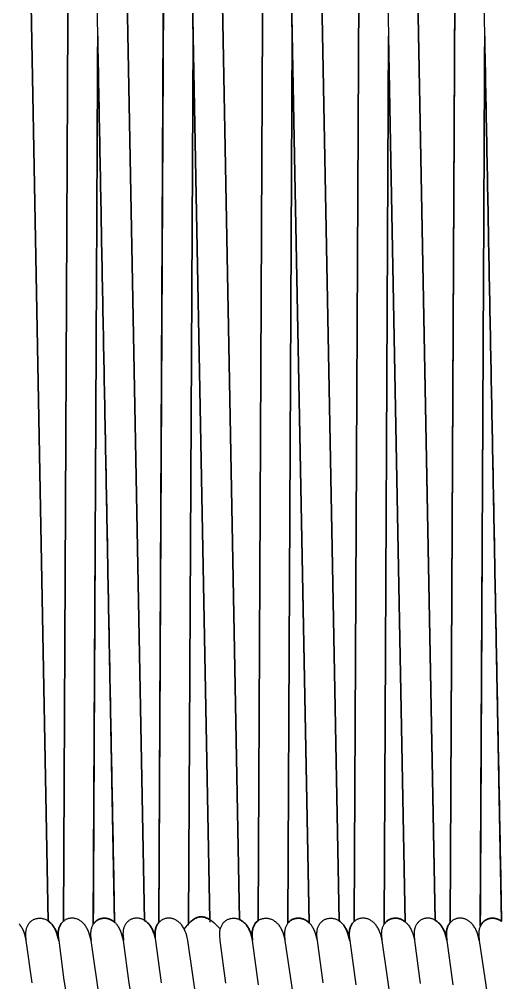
# Model space of a CAD drawing. Header units: millimetres. Extents: x 0 to 1881, y -1115 to 723.
# Drawn here: x 414 to 506.8, y 366 to 551.5 of the extents above; entities that cross this region are included whole.
import ezdxf

# ---------------------------------------------------------------- set-up
doc = ezdxf.new("R2010")
doc.units = ezdxf.units.MM
doc.layers.add('Blocks', color=7, linetype='Continuous')
doc.layers.add('Blocks$Inner', color=7, linetype='Continuous', lineweight=25, true_color=0x007f00)
doc.layers.add('Blocks$Outline', color=7, linetype='Continuous', lineweight=35, true_color=0xff3f3f)

# ---------------------------------------------------------------- blocks, each defined once
blk = doc.blocks.new('PK4 Lounge Chair Front')
at = {"layer": 'Blocks$Inner'}
for p, q in [((442.27, 670.47), (440.83, 377.55)), ((498.41, 670.77), (496.94, 377.57)), ((432.32, 377.62), (429.07, 548.19)), ((484.22, 377.2), (485.03, 548.19)), ((502.71, 376.85), (503.56, 548.19))]:
    blk.add_line(p, q, dxfattribs=at)
for points in [[(419.55, 377.8), (414.13, 668.28)], [(438.05, 377.96), (432.63, 668.29)], [(446.57, 377.06), (447.42, 547.8), (445.24, 668.29), (445.71, 677.18), (446.38, 685.25), (446.85, 689.29), (447.42, 693.01)], [(456.39, 378.13), (450.98, 668.34)], [(469.77, 377.43), (466.53, 548.67), (464.35, 668.27), (464.51, 681.72), (464.75, 684.84), (465.1, 687.82), (465.34, 689.23), (465.62, 690.6), (465.94, 691.91), (466.3, 693.16)], [(475.52, 377.89), (470.09, 668.27)], [(484.21, 692.56), (483.03, 675.65), (482.85, 668.27), (485.03, 548.19), (488.28, 377.67)], [(494.02, 377.95), (488.59, 668.3)], [(423.92, 671.45), (423.92, 671.45), (422.49, 377.8)], [(461.43, 670.51), (461.37, 670.72), (459.94, 377.92)], [(479.99, 671.06), (479.96, 671.25), (479.94, 671.46), (479.93, 671.4), (479.92, 671.36), (479.91, 671.31), (479.89, 671.17), (479.88, 670.95), (478.44, 377.77)], [(428.22, 377.26), (429.07, 548.19), (426.9, 668.28), (426.71, 668.28), (426.52, 668.29), (426.42, 668.29), (426.33, 668.31), (426.24, 668.32), (426.15, 668.34), (426.05, 668.36), (425.96, 668.39), (425.87, 668.42), (425.79, 668.45), (425.7, 668.49), (425.61, 668.53), (425.53, 668.57)], [(445.24, 668.29), (445.1, 668.3), (444.96, 668.33), (445.1, 668.3), (445.24, 668.29), (447.42, 548.19), (450.66, 377.62)], [(463.27, 668.38), (463.12, 668.43), (463.04, 668.46), (462.97, 668.5), (463.04, 668.46), (463.12, 668.43), (463.19, 668.4), (463.27, 668.38), (463.42, 668.33), (463.57, 668.3), (463.72, 668.28), (463.88, 668.26), (464.04, 668.26), (464.19, 668.26), (464.35, 668.27), (466.53, 548.19), (465.68, 377.45)], [(506.81, 377.8), (503.56, 548.19), (501.39, 668.29)], [(415.33, 374.14), (415.12, 374.99), (414.99, 375.43), (414.84, 375.84), (414.76, 376.04), (414.67, 376.22), (414.58, 376.4), (414.48, 376.57), (414.38, 376.73), (414.28, 376.88), (414.17, 377.03), (414.06, 377.17), (413.95, 377.3)], [(416.43, 365.94), (415.33, 374.14), (415.25, 375.12), (415.24, 375.3), (415.24, 375.48), (415.24, 375.66), (415.26, 375.83), (415.28, 376), (415.31, 376.16), (415.34, 376.31), (415.38, 376.46), (415.43, 376.61), (415.48, 376.75), (415.54, 376.89), (415.61, 377.02), (415.68, 377.14), (415.75, 377.26), (415.83, 377.37), (415.91, 377.48), (416, 377.58), (416.1, 377.68), (416.19, 377.77), (416.29, 377.85), (416.4, 377.93), (416.51, 378.01), (416.62, 378.07), (416.73, 378.13), (416.85, 378.19), (416.97, 378.24), (417.09, 378.28), (417.21, 378.32), (417.34, 378.35), (417.47, 378.37), (417.6, 378.39), (417.73, 378.4), (417.86, 378.4), (417.99, 378.4), (418.12, 378.39), (418.26, 378.38), (418.39, 378.35), (418.53, 378.33), (418.66, 378.29), (418.79, 378.25), (418.93, 378.2), (419.06, 378.14), (419.19, 378.07), (419.32, 378), (419.45, 377.92), (419.58, 377.84), (419.7, 377.75), (419.82, 377.65), (419.95, 377.54), (420.06, 377.42), (420.18, 377.3), (420.29, 377.17), (420.4, 377.03), (420.51, 376.88), (420.61, 376.73), (420.71, 376.57), (420.81, 376.4), (420.9, 376.22), (420.99, 376.04), (421.07, 375.84), (421.22, 375.43), (421.35, 374.99), (421.56, 374.14)], [(429.46, 362.47), (427.79, 374.14), (427.58, 374.99), (427.45, 375.43), (427.3, 375.84), (427.22, 376.04), (427.13, 376.22), (427.04, 376.4), (426.94, 376.57), (426.85, 376.73), (426.74, 376.88), (426.64, 377.03), (426.53, 377.17), (426.41, 377.3), (426.3, 377.42), (426.18, 377.54), (426.06, 377.65), (425.93, 377.75), (425.81, 377.84), (425.68, 377.92), (425.55, 378), (425.42, 378.07), (425.29, 378.14), (425.16, 378.2), (425.02, 378.25), (424.89, 378.29), (424.76, 378.33), (424.62, 378.35), (424.49, 378.38), (424.36, 378.39), (424.22, 378.4), (424.09, 378.4), (423.96, 378.4), (423.83, 378.39), (423.7, 378.37), (423.57, 378.35), (423.44, 378.32), (423.32, 378.28), (423.2, 378.24), (423.08, 378.19), (422.96, 378.13), (422.85, 378.07), (422.74, 378.01), (422.63, 377.93), (422.52, 377.85), (422.42, 377.77), (422.33, 377.68), (422.23, 377.58), (422.15, 377.48), (422.06, 377.37), (421.98, 377.26), (421.91, 377.14), (421.84, 377.02), (421.77, 376.89), (421.71, 376.75), (421.66, 376.61), (421.61, 376.46), (421.57, 376.31), (421.54, 376.16), (421.51, 376), (421.49, 375.83), (421.48, 375.66), (421.47, 375.48), (421.47, 375.3), (421.48, 375.12), (421.56, 374.14), (422.58, 366.49), (423.96, 358.24)], [(440.15, 374.58), (440.05, 374.99), (439.92, 375.43), (439.84, 375.64), (439.77, 375.84), (439.68, 376.04), (439.6, 376.22), (439.5, 376.4), (439.41, 376.57), (439.31, 376.73), (439.21, 376.88), (439.1, 377.03), (438.99, 377.17), (438.88, 377.3), (438.76, 377.42), (438.64, 377.54), (438.52, 377.65), (438.4, 377.75), (438.27, 377.84), (438.14, 377.92), (438.02, 378), (437.89, 378.07), (437.75, 378.14), (437.62, 378.2), (437.49, 378.25), (437.36, 378.29), (437.22, 378.33), (437.09, 378.35), (436.95, 378.38), (436.82, 378.39), (436.69, 378.4), (436.55, 378.4), (436.42, 378.4), (436.29, 378.39), (436.16, 378.37), (436.03, 378.35), (435.91, 378.32), (435.78, 378.28), (435.66, 378.24), (435.54, 378.19), (435.43, 378.13), (435.31, 378.07), (435.2, 378.01), (435.09, 377.93), (434.99, 377.85), (434.89, 377.77), (434.79, 377.68), (434.7, 377.58), (434.61, 377.48), (434.53, 377.37), (434.45, 377.26), (434.37, 377.14), (434.3, 377.02), (434.24, 376.89), (434.18, 376.75), (434.13, 376.61), (434.08, 376.46), (434.04, 376.31), (434, 376.16), (433.98, 376), (433.95, 375.83), (433.94, 375.66), (433.93, 375.48), (433.93, 375.3), (433.94, 375.12), (434.02, 374.14), (433.81, 374.99), (433.68, 375.43), (433.53, 375.84), (433.45, 376.04), (433.36, 376.22), (433.27, 376.4), (433.18, 376.57), (433.08, 376.73), (432.97, 376.88), (432.87, 377.03), (432.76, 377.17), (432.64, 377.3), (432.53, 377.42), (432.41, 377.54), (432.29, 377.65), (432.17, 377.75), (432.04, 377.84), (431.91, 377.92), (431.78, 378), (431.65, 378.07), (431.52, 378.14), (431.39, 378.2), (431.26, 378.25), (431.12, 378.29), (430.99, 378.33), (430.86, 378.35), (430.72, 378.38), (430.59, 378.39), (430.45, 378.4), (430.32, 378.4), (430.19, 378.4), (430.06, 378.39), (429.93, 378.37), (429.8, 378.35), (429.68, 378.32), (429.55, 378.28), (429.43, 378.24), (429.31, 378.19), (429.19, 378.13), (429.08, 378.07), (428.97, 378.01), (428.86, 377.93), (428.76, 377.85), (428.66, 377.77), (428.56, 377.68), (428.47, 377.58), (428.38, 377.48), (428.29, 377.37), (428.21, 377.26), (428.14, 377.14), (428.07, 377.02), (428.01, 376.89), (427.95, 376.75), (427.89, 376.61), (427.85, 376.46), (427.81, 376.31), (427.77, 376.16), (427.74, 376), (427.72, 375.83), (427.71, 375.66), (427.7, 375.48), (427.7, 375.3), (427.71, 375.12), (427.79, 374.14)], [(448.14, 362.13), (446.42, 374.14), (446.21, 374.99), (446.08, 375.43), (445.93, 375.84), (445.85, 376.04), (445.76, 376.22), (445.67, 376.4), (445.57, 376.57), (445.47, 376.73), (445.37, 376.88), (445.26, 377.03), (445.15, 377.17), (445.04, 377.3), (444.92, 377.42), (444.81, 377.54), (444.69, 377.65), (444.56, 377.75), (444.44, 377.84), (444.31, 377.92), (444.18, 378), (444.05, 378.07), (443.92, 378.14), (443.79, 378.2), (443.65, 378.25), (443.52, 378.29), (443.39, 378.33), (443.25, 378.35), (443.12, 378.38), (442.98, 378.39), (442.85, 378.4), (442.72, 378.4), (442.59, 378.4), (442.46, 378.39), (442.33, 378.37), (442.2, 378.35), (442.07, 378.32), (441.95, 378.28), (441.83, 378.24), (441.71, 378.19), (441.59, 378.13), (441.48, 378.07), (441.37, 378.01), (441.26, 377.93), (441.15, 377.85), (441.05, 377.77), (440.96, 377.68), (440.86, 377.58), (440.77, 377.48), (440.69, 377.37), (440.61, 377.26), (440.54, 377.14), (440.47, 377.02), (440.4, 376.89), (440.34, 376.75), (440.29, 376.61), (440.24, 376.46), (440.2, 376.31), (440.17, 376.16), (440.14, 376), (440.12, 375.83), (440.11, 375.66), (440.1, 375.48), (440.1, 375.3), (440.11, 375.12), (440.15, 374.58), (441.29, 365.96)], [(445.71, 376.31), (446.33, 377.06), (446.66, 377.42), (446.99, 377.75), (447.16, 377.9), (447.33, 378.04), (447.51, 378.17), (447.69, 378.29), (447.87, 378.39), (447.96, 378.44), (448.06, 378.48), (448.16, 378.52), (448.25, 378.55), (448.35, 378.59), (448.45, 378.61), (448.56, 378.63), (448.66, 378.65), (448.76, 378.66), (448.87, 378.67), (448.98, 378.67), (449.09, 378.67), (449.2, 378.66), (449.31, 378.65), (449.43, 378.63), (449.55, 378.6), (449.67, 378.57), (449.79, 378.53), (449.91, 378.49), (450.04, 378.44), (450.16, 378.39), (450.29, 378.32), (450.56, 378.18), (450.83, 378), (451.11, 377.8), (451.41, 377.57), (451.71, 377.3), (452.03, 377.01), (452.69, 376.31)], [(453.76, 365.9), (452.65, 374.14), (452.57, 375.12), (452.56, 375.3), (452.56, 375.48), (452.57, 375.66), (452.58, 375.83), (452.6, 376), (452.63, 376.16), (452.67, 376.31), (452.71, 376.46), (452.75, 376.61), (452.81, 376.75), (452.87, 376.89), (452.93, 377.02), (453, 377.14), (453.07, 377.26), (453.15, 377.37), (453.24, 377.48), (453.33, 377.58), (453.42, 377.68), (453.52, 377.77), (453.62, 377.85), (453.72, 377.93), (453.83, 378.01), (453.94, 378.07), (454.06, 378.13), (454.17, 378.19), (454.29, 378.24), (454.41, 378.28), (454.54, 378.32), (454.66, 378.35), (454.79, 378.37), (454.92, 378.39), (455.05, 378.4), (455.18, 378.4), (455.31, 378.4), (455.45, 378.39), (455.58, 378.38), (455.72, 378.35), (455.85, 378.33), (455.98, 378.29), (456.12, 378.25), (456.25, 378.2), (456.38, 378.14), (456.51, 378.07), (456.64, 378), (456.77, 377.92), (456.9, 377.84), (457.03, 377.75), (457.15, 377.65), (457.27, 377.54), (457.39, 377.42), (457.5, 377.3), (457.62, 377.17), (457.73, 377.03), (457.83, 376.88), (457.94, 376.73), (458.04, 376.57), (458.13, 376.4), (458.22, 376.22), (458.31, 376.04), (458.39, 375.84), (458.47, 375.64), (458.54, 375.43), (458.67, 374.99), (458.88, 374.14)], [(460.04, 365.6), (458.88, 374.14), (458.8, 375.12), (458.79, 375.3), (458.79, 375.48), (458.8, 375.66), (458.82, 375.83), (458.84, 376), (458.86, 376.16), (458.9, 376.31), (458.94, 376.46), (458.99, 376.61), (459.04, 376.75), (459.1, 376.89), (459.16, 377.02), (459.23, 377.14), (459.31, 377.26), (459.39, 377.37), (459.47, 377.48), (459.56, 377.58), (459.65, 377.68), (459.75, 377.77), (459.85, 377.85), (459.95, 377.93), (460.06, 378.01), (460.17, 378.07), (460.29, 378.13), (460.4, 378.19), (460.52, 378.24), (460.65, 378.28), (460.77, 378.32), (460.89, 378.35), (461.02, 378.37), (461.15, 378.39), (461.28, 378.4), (461.41, 378.4), (461.55, 378.4), (461.68, 378.39), (461.81, 378.38), (461.95, 378.35), (462.08, 378.33), (462.22, 378.29), (462.35, 378.25), (462.48, 378.2), (462.62, 378.14), (462.75, 378.07), (462.88, 378), (463.01, 377.92), (463.13, 377.84), (463.26, 377.75), (463.38, 377.65), (463.5, 377.54), (463.62, 377.42), (463.74, 377.3), (463.85, 377.17), (463.96, 377.03), (464.07, 376.88), (464.17, 376.73), (464.27, 376.57), (464.36, 376.4), (464.46, 376.22), (464.54, 376.04), (464.63, 375.84), (464.7, 375.64), (464.78, 375.43), (464.91, 374.99), (465.11, 374.14)], [(471.35, 374.14), (471.14, 374.99), (471.01, 375.43), (470.94, 375.64), (470.86, 375.84), (470.78, 376.04), (470.69, 376.22), (470.6, 376.4), (470.5, 376.57), (470.4, 376.73), (470.3, 376.88), (470.19, 377.03), (470.08, 377.17), (469.97, 377.3), (469.85, 377.42), (469.73, 377.54), (469.61, 377.65), (469.49, 377.75), (469.36, 377.84), (469.24, 377.92), (469.11, 378), (468.98, 378.07), (468.85, 378.14), (468.71, 378.2), (468.58, 378.25), (468.45, 378.29), (468.31, 378.33), (468.18, 378.35), (468.05, 378.38), (467.91, 378.39), (467.78, 378.4), (467.65, 378.4), (467.51, 378.4), (467.38, 378.39), (467.25, 378.37), (467.13, 378.35), (467, 378.32), (466.88, 378.28), (466.76, 378.24), (466.64, 378.19), (466.52, 378.13), (466.4, 378.07), (466.29, 378.01), (466.19, 377.93), (466.08, 377.85), (465.98, 377.77), (465.88, 377.68), (465.79, 377.58), (465.7, 377.48), (465.62, 377.37), (465.54, 377.26), (465.46, 377.14), (465.39, 377.02), (465.33, 376.89), (465.27, 376.75), (465.22, 376.61), (465.17, 376.46), (465.13, 376.31), (465.1, 376.16), (465.07, 376), (465.05, 375.83), (465.03, 375.66), (465.03, 375.48), (465.03, 375.3), (465.03, 375.12), (465.11, 374.14), (466.99, 361.21)], [(472.45, 365.95), (471.35, 374.14), (471.27, 375.12), (471.26, 375.3), (471.26, 375.48), (471.26, 375.66), (471.28, 375.83), (471.3, 376), (471.33, 376.16), (471.36, 376.31), (471.4, 376.46), (471.45, 376.61), (471.5, 376.75), (471.56, 376.89), (471.63, 377.02), (471.7, 377.14), (471.77, 377.26), (471.85, 377.37), (471.93, 377.48), (472.02, 377.58), (472.12, 377.68), (472.21, 377.77), (472.31, 377.85), (472.42, 377.93), (472.53, 378.01), (472.64, 378.07), (472.75, 378.13), (472.87, 378.19), (472.99, 378.24), (473.11, 378.28), (473.23, 378.32), (473.36, 378.35), (473.49, 378.37), (473.62, 378.39), (473.75, 378.4), (473.88, 378.4), (474.01, 378.4), (474.14, 378.39), (474.28, 378.38), (474.41, 378.35), (474.55, 378.33), (474.68, 378.29), (474.81, 378.25), (474.95, 378.2), (475.08, 378.14), (475.21, 378.07), (475.34, 378), (475.47, 377.92), (475.6, 377.84), (475.72, 377.75), (475.84, 377.65), (475.97, 377.54), (476.08, 377.42), (476.2, 377.3), (476.31, 377.17), (476.42, 377.03), (476.53, 376.88), (476.63, 376.73), (476.73, 376.57), (476.83, 376.4), (476.92, 376.22), (477.01, 376.04), (477.09, 375.84), (477.24, 375.43), (477.37, 374.99), (477.58, 374.14)], [(483.81, 374.14), (483.6, 374.99), (483.47, 375.43), (483.4, 375.64), (483.32, 375.84), (483.24, 376.04), (483.15, 376.22), (483.06, 376.4), (482.97, 376.57), (482.87, 376.73), (482.76, 376.88), (482.66, 377.03), (482.55, 377.17), (482.43, 377.3), (482.32, 377.42), (482.2, 377.54), (482.08, 377.65), (481.95, 377.75), (481.83, 377.84), (481.7, 377.92), (481.57, 378), (481.44, 378.07), (481.31, 378.14), (481.18, 378.2), (481.05, 378.25), (480.91, 378.29), (480.78, 378.33), (480.64, 378.35), (480.51, 378.38), (480.38, 378.39), (480.24, 378.4), (480.11, 378.4), (479.98, 378.4), (479.85, 378.39), (479.72, 378.37), (479.59, 378.35), (479.46, 378.32), (479.34, 378.28), (479.22, 378.24), (479.1, 378.19), (478.98, 378.13), (478.87, 378.07), (478.76, 378.01), (478.65, 377.93), (478.55, 377.85), (478.44, 377.77), (478.35, 377.68), (478.25, 377.58), (478.17, 377.48), (478.08, 377.37), (478, 377.26), (477.93, 377.14), (477.86, 377.02), (477.79, 376.89), (477.74, 376.75), (477.68, 376.61), (477.64, 376.46), (477.59, 376.31), (477.56, 376.16), (477.53, 376), (477.51, 375.83), (477.5, 375.66), (477.49, 375.48), (477.49, 375.3), (477.5, 375.12), (477.58, 374.14), (478.74, 365.6)], [(485.69, 361.21), (483.81, 374.14), (483.73, 375.12), (483.72, 375.3), (483.72, 375.48), (483.73, 375.66), (483.74, 375.83), (483.76, 376), (483.79, 376.16), (483.83, 376.31), (483.87, 376.46), (483.91, 376.61), (483.97, 376.75), (484.03, 376.89), (484.09, 377.02), (484.16, 377.14), (484.23, 377.26), (484.31, 377.37), (484.4, 377.48), (484.49, 377.58), (484.58, 377.68), (484.68, 377.77), (484.78, 377.85), (484.88, 377.93), (484.99, 378.01), (485.1, 378.07), (485.21, 378.13), (485.33, 378.19), (485.45, 378.24), (485.57, 378.28), (485.7, 378.32), (485.82, 378.35), (485.95, 378.37), (486.08, 378.39), (486.21, 378.4), (486.34, 378.4), (486.47, 378.4), (486.61, 378.39), (486.74, 378.38), (486.88, 378.35), (487.01, 378.33), (487.14, 378.29), (487.28, 378.25), (487.41, 378.2), (487.54, 378.14), (487.67, 378.07), (487.8, 378), (487.93, 377.92), (488.06, 377.84), (488.19, 377.75), (488.31, 377.65), (488.43, 377.54), (488.55, 377.42), (488.66, 377.3), (488.78, 377.17), (488.89, 377.03), (488.99, 376.88), (489.1, 376.73), (489.2, 376.57), (489.29, 376.4), (489.38, 376.22), (489.47, 376.04), (489.55, 375.84), (489.7, 375.43), (489.83, 374.99), (490.04, 374.14), (491.16, 365.84)], [(496.27, 374.14), (496.07, 374.99), (495.94, 375.43), (495.79, 375.84), (495.7, 376.04), (495.62, 376.22), (495.52, 376.4), (495.43, 376.57), (495.33, 376.73), (495.23, 376.88), (495.12, 377.03), (495.01, 377.17), (494.9, 377.3), (494.78, 377.42), (494.66, 377.54), (494.54, 377.65), (494.42, 377.75), (494.29, 377.84), (494.16, 377.92), (494.04, 378), (493.91, 378.07), (493.77, 378.14), (493.64, 378.2), (493.51, 378.25), (493.38, 378.29), (493.24, 378.33), (493.11, 378.35), (492.97, 378.38), (492.84, 378.39), (492.71, 378.4), (492.57, 378.4), (492.44, 378.4), (492.31, 378.39), (492.18, 378.37), (492.05, 378.35), (491.93, 378.32), (491.8, 378.28), (491.68, 378.24), (491.56, 378.19), (491.45, 378.13), (491.33, 378.07), (491.22, 378.01), (491.11, 377.93), (491.01, 377.85), (490.91, 377.77), (490.81, 377.68), (490.72, 377.58), (490.63, 377.48), (490.55, 377.37), (490.47, 377.26), (490.39, 377.14), (490.32, 377.02), (490.26, 376.89), (490.2, 376.75), (490.15, 376.61), (490.1, 376.46), (490.06, 376.31), (490.02, 376.16), (490, 376), (489.97, 375.83), (489.96, 375.66), (489.95, 375.48), (489.95, 375.3), (489.96, 375.12), (490.04, 374.14)], [(502.51, 374.14), (502.3, 374.99), (502.17, 375.43), (502.02, 375.84), (501.94, 376.04), (501.85, 376.22), (501.76, 376.4), (501.66, 376.57), (501.56, 376.73), (501.46, 376.88), (501.35, 377.03), (501.24, 377.17), (501.13, 377.3), (501.01, 377.42), (500.89, 377.54), (500.77, 377.65), (500.65, 377.75), (500.52, 377.84), (500.4, 377.92), (500.27, 378), (500.14, 378.07), (500.01, 378.14), (499.87, 378.2), (499.74, 378.25), (499.61, 378.29), (499.47, 378.33), (499.34, 378.35), (499.21, 378.38), (499.07, 378.39), (498.94, 378.4), (498.81, 378.4), (498.67, 378.4), (498.54, 378.39), (498.41, 378.37), (498.29, 378.35), (498.16, 378.32), (498.04, 378.28), (497.91, 378.24), (497.8, 378.19), (497.68, 378.13), (497.56, 378.07), (497.45, 378.01), (497.35, 377.93), (497.24, 377.85), (497.14, 377.77), (497.04, 377.68), (496.95, 377.58), (496.86, 377.48), (496.78, 377.37), (496.7, 377.26), (496.62, 377.14), (496.55, 377.02), (496.49, 376.89), (496.43, 376.75), (496.38, 376.61), (496.33, 376.46), (496.29, 376.31), (496.26, 376.16), (496.23, 376), (496.21, 375.83), (496.19, 375.66), (496.19, 375.48), (496.19, 375.3), (496.19, 375.12), (496.27, 374.14), (497.43, 365.6)], [(506.88, 377.75), (506.76, 377.84), (506.63, 377.92), (506.5, 378), (506.37, 378.07), (506.24, 378.14), (506.11, 378.2), (505.97, 378.25), (505.84, 378.29), (505.71, 378.33), (505.57, 378.35), (505.44, 378.38), (505.3, 378.39), (505.17, 378.4), (505.04, 378.4), (504.91, 378.4), (504.78, 378.39), (504.65, 378.37), (504.52, 378.35), (504.39, 378.32), (504.27, 378.28), (504.15, 378.24), (504.03, 378.19), (503.91, 378.13), (503.8, 378.07), (503.69, 378.01), (503.58, 377.93), (503.47, 377.85), (503.37, 377.77), (503.28, 377.68), (503.18, 377.58), (503.09, 377.48), (503.01, 377.37), (502.93, 377.26), (502.86, 377.14), (502.79, 377.02), (502.72, 376.89), (502.66, 376.75), (502.61, 376.61), (502.56, 376.46), (502.52, 376.31), (502.49, 376.16), (502.46, 376), (502.44, 375.83), (502.42, 375.66), (502.42, 375.48), (502.42, 375.3), (502.43, 375.12), (502.51, 374.14), (504.39, 361.21)], [(437.15, 355.29), (437.25, 355.1), (437.35, 354.93), (437.25, 355.1), (437.15, 355.29), (437.06, 355.48), (436.98, 355.68), (436.91, 355.89), (436.84, 356.11), (436.78, 356.33), (436.74, 356.48), (436.59, 357.3), (435.14, 365.88), (434.02, 374.14)]]:
    blk.add_lwpolyline(points, dxfattribs=at)
at = {"layer": 'Blocks$Outline'}
for points in [[(422.49, 377.82), (423.92, 671.45)], [(442.27, 670.47), (440.83, 377.55), (440.77, 377.48), (440.69, 377.37), (440.61, 377.26), (440.54, 377.14), (440.47, 377.02), (440.4, 376.89), (440.34, 376.75), (440.29, 376.61), (440.24, 376.46), (440.2, 376.31), (440.17, 376.16), (440.14, 376), (440.12, 375.83), (440.11, 375.66), (440.1, 375.48), (440.1, 375.3), (440.11, 375.12), (440.15, 374.58), (440.05, 374.99), (439.92, 375.43), (439.84, 375.64), (439.77, 375.84), (439.68, 376.04), (439.6, 376.22), (439.5, 376.4), (439.41, 376.57), (439.31, 376.73), (439.21, 376.88), (439.1, 377.03), (438.99, 377.17), (438.88, 377.3), (438.76, 377.42), (438.64, 377.54), (438.52, 377.65), (438.4, 377.75), (438.27, 377.84), (438.14, 377.92), (438.05, 377.98), (432.63, 668.29)], [(459.94, 377.92), (461.37, 670.72)], [(478.44, 377.77), (479.88, 670.95), (479.89, 671.17), (479.91, 671.31), (479.92, 671.36), (479.93, 671.4), (479.94, 671.46)], [(498.41, 670.77), (496.94, 377.57), (496.86, 377.48), (496.78, 377.37), (496.7, 377.26), (496.62, 377.14), (496.55, 377.02), (496.49, 376.89), (496.43, 376.75), (496.38, 376.61), (496.33, 376.46), (496.29, 376.31), (496.26, 376.16), (496.23, 376), (496.21, 375.83), (496.19, 375.66), (496.19, 375.48), (496.19, 375.3), (496.19, 375.12), (496.27, 374.14), (496.07, 374.99), (495.94, 375.43), (495.79, 375.84), (495.7, 376.04), (495.62, 376.22), (495.52, 376.4), (495.43, 376.57), (495.33, 376.73), (495.23, 376.88), (495.12, 377.03), (495.01, 377.17), (494.9, 377.3), (494.78, 377.42), (494.66, 377.54), (494.54, 377.65), (494.42, 377.75), (494.29, 377.84), (494.16, 377.92), (494.04, 378), (494.02, 378.01), (488.59, 668.3)], [(414.13, 668.28), (419.55, 377.86)], [(446.57, 377.33), (447.42, 547.8), (445.24, 668.29)], [(445.24, 668.29), (447.42, 548.19), (450.65, 378.12)], [(450.98, 668.34), (456.39, 378.13)], [(469.77, 377.5), (466.53, 548.67), (464.35, 668.27)], [(464.35, 668.27), (466.53, 548.19), (465.68, 377.45)], [(470.09, 668.27), (475.52, 377.89)], [(485.03, 548.19), (484.22, 377.24)], [(488.28, 377.67), (485.03, 548.19)], [(450.65, 378.12), (450.56, 378.18), (450.29, 378.32), (450.16, 378.39), (450.04, 378.44), (449.91, 378.49), (449.79, 378.53), (449.67, 378.57), (449.55, 378.6), (449.43, 378.63), (449.31, 378.65), (449.2, 378.66), (449.09, 378.67), (448.98, 378.67), (448.87, 378.67), (448.76, 378.66), (448.66, 378.65), (448.56, 378.63), (448.45, 378.61), (448.35, 378.59), (448.25, 378.55), (448.16, 378.52), (448.06, 378.48), (447.96, 378.44), (447.87, 378.39), (447.69, 378.29), (447.51, 378.17), (447.33, 378.04), (447.16, 377.9), (446.99, 377.75), (446.66, 377.42), (446.57, 377.33)], [(465.68, 377.45), (465.7, 377.48), (465.79, 377.58), (465.88, 377.68), (465.98, 377.77), (466.08, 377.85), (466.19, 377.93), (466.29, 378.01), (466.4, 378.07), (466.52, 378.13), (466.64, 378.19), (466.76, 378.24), (466.88, 378.28), (467, 378.32), (467.13, 378.35), (467.25, 378.37), (467.38, 378.39), (467.51, 378.4), (467.65, 378.4), (467.78, 378.4), (467.91, 378.39), (468.05, 378.38), (468.18, 378.35), (468.31, 378.33), (468.45, 378.29), (468.58, 378.25), (468.71, 378.2), (468.85, 378.14), (468.98, 378.07), (469.11, 378), (469.24, 377.92), (469.36, 377.84), (469.49, 377.75), (469.61, 377.65), (469.73, 377.54), (469.77, 377.5)], [(484.22, 377.24), (484.23, 377.26), (484.31, 377.37), (484.4, 377.48), (484.49, 377.58), (484.58, 377.68), (484.68, 377.77), (484.78, 377.85), (484.88, 377.93), (484.99, 378.01), (485.1, 378.07), (485.21, 378.13), (485.33, 378.19), (485.45, 378.24), (485.57, 378.28), (485.7, 378.32), (485.82, 378.35), (485.95, 378.37), (486.08, 378.39), (486.21, 378.4), (486.34, 378.4), (486.47, 378.4), (486.61, 378.39), (486.74, 378.38), (486.88, 378.35), (487.01, 378.33), (487.14, 378.29), (487.28, 378.25), (487.41, 378.2), (487.54, 378.14), (487.67, 378.07), (487.8, 378), (487.93, 377.92), (488.06, 377.84), (488.19, 377.75), (488.28, 377.67)], [(419.55, 377.86), (419.58, 377.84), (419.7, 377.75), (419.82, 377.65), (419.95, 377.54), (420.06, 377.42), (420.18, 377.3), (420.29, 377.17), (420.4, 377.03), (420.51, 376.88), (420.61, 376.73), (420.71, 376.57), (420.81, 376.4), (420.9, 376.22), (420.99, 376.04), (421.07, 375.84), (421.22, 375.43), (421.35, 374.99), (421.56, 374.14)], [(421.56, 374.14), (421.48, 375.12), (421.47, 375.3), (421.47, 375.48), (421.48, 375.66), (421.49, 375.83), (421.51, 376), (421.54, 376.16), (421.57, 376.31), (421.61, 376.46), (421.66, 376.61), (421.71, 376.75), (421.77, 376.89), (421.84, 377.02), (421.91, 377.14), (421.98, 377.26), (422.06, 377.37), (422.15, 377.48), (422.23, 377.58), (422.33, 377.68), (422.42, 377.77), (422.49, 377.82)], [(456.39, 378.13), (456.51, 378.07), (456.64, 378), (456.77, 377.92), (456.9, 377.84), (457.03, 377.75), (457.15, 377.65), (457.27, 377.54), (457.39, 377.42), (457.5, 377.3), (457.62, 377.17), (457.73, 377.03), (457.83, 376.88), (457.94, 376.73), (458.04, 376.57), (458.13, 376.4), (458.22, 376.22), (458.31, 376.04), (458.39, 375.84), (458.47, 375.64), (458.54, 375.43), (458.67, 374.99), (458.88, 374.14)], [(458.88, 374.14), (458.8, 375.12), (458.79, 375.3), (458.79, 375.48), (458.8, 375.66), (458.82, 375.83), (458.84, 376), (458.86, 376.16), (458.9, 376.31), (458.94, 376.46), (458.99, 376.61), (459.04, 376.75), (459.1, 376.89), (459.16, 377.02), (459.23, 377.14), (459.31, 377.26), (459.39, 377.37), (459.47, 377.48), (459.56, 377.58), (459.65, 377.68), (459.75, 377.77), (459.85, 377.85), (459.94, 377.92)], [(475.52, 377.89), (475.6, 377.84), (475.72, 377.75), (475.84, 377.65), (475.97, 377.54), (476.08, 377.42), (476.2, 377.3), (476.31, 377.17), (476.42, 377.03), (476.53, 376.88), (476.63, 376.73), (476.73, 376.57), (476.83, 376.4), (476.92, 376.22), (477.01, 376.04), (477.09, 375.84), (477.24, 375.43), (477.37, 374.99), (477.58, 374.14)], [(477.58, 374.14), (477.5, 375.12), (477.49, 375.3), (477.49, 375.48), (477.5, 375.66), (477.51, 375.83), (477.53, 376), (477.56, 376.16), (477.59, 376.31), (477.64, 376.46), (477.68, 376.61), (477.74, 376.75), (477.79, 376.89), (477.86, 377.02), (477.93, 377.14), (478, 377.26), (478.08, 377.37), (478.17, 377.48), (478.25, 377.58), (478.35, 377.68), (478.44, 377.77)]]:
    blk.add_lwpolyline(points, dxfattribs=at)
for points in [[(428.22, 377.27), (429.07, 548.19)], [(429.07, 548.19), (432.32, 377.62)], [(502.71, 376.85), (503.56, 548.19)], [(503.56, 548.19), (506.81, 377.8)], [(430.32, 378.4), (430.19, 378.4)], [(430.45, 378.4), (430.32, 378.4)], [(430.59, 378.39), (430.45, 378.4)], [(505.04, 378.4), (504.91, 378.4)], [(505.17, 378.4), (505.04, 378.4)], [(505.3, 378.39), (505.17, 378.4)], [(428.29, 377.37), (428.22, 377.27)], [(428.38, 377.48), (428.29, 377.37)], [(428.47, 377.58), (428.38, 377.48)], [(428.56, 377.68), (428.47, 377.58)], [(428.66, 377.77), (428.56, 377.68)], [(428.76, 377.85), (428.66, 377.77)], [(428.86, 377.93), (428.76, 377.85)], [(428.97, 378.01), (428.86, 377.93)], [(429.08, 378.07), (428.97, 378.01)], [(429.19, 378.13), (429.08, 378.07)], [(429.31, 378.19), (429.19, 378.13)], [(429.43, 378.24), (429.31, 378.19)], [(429.55, 378.28), (429.43, 378.24)], [(429.68, 378.32), (429.55, 378.28)], [(429.8, 378.35), (429.68, 378.32)], [(429.93, 378.37), (429.8, 378.35)], [(430.06, 378.39), (429.93, 378.37)], [(430.19, 378.4), (430.06, 378.39)], [(430.72, 378.38), (430.59, 378.39)], [(430.86, 378.35), (430.72, 378.38)], [(430.99, 378.33), (430.86, 378.35)], [(431.12, 378.29), (430.99, 378.33)], [(431.26, 378.25), (431.12, 378.29)], [(431.39, 378.2), (431.26, 378.25)], [(431.52, 378.14), (431.39, 378.2)], [(431.65, 378.07), (431.52, 378.14)], [(431.78, 378), (431.65, 378.07)], [(431.91, 377.92), (431.78, 378)], [(432.04, 377.84), (431.91, 377.92)], [(432.17, 377.75), (432.04, 377.84)], [(432.29, 377.65), (432.17, 377.75)], [(432.32, 377.62), (432.29, 377.65)], [(502.72, 376.89), (502.71, 376.85)], [(502.79, 377.02), (502.72, 376.89)], [(502.86, 377.14), (502.79, 377.02)], [(502.93, 377.26), (502.86, 377.14)], [(503.01, 377.37), (502.93, 377.26)], [(503.09, 377.48), (503.01, 377.37)], [(503.18, 377.58), (503.09, 377.48)], [(503.28, 377.68), (503.18, 377.58)], [(503.37, 377.77), (503.28, 377.68)], [(503.47, 377.85), (503.37, 377.77)], [(503.58, 377.93), (503.47, 377.85)], [(503.69, 378.01), (503.58, 377.93)], [(503.8, 378.07), (503.69, 378.01)], [(503.91, 378.13), (503.8, 378.07)], [(504.03, 378.19), (503.91, 378.13)], [(504.15, 378.24), (504.03, 378.19)], [(504.27, 378.28), (504.15, 378.24)], [(504.39, 378.32), (504.27, 378.28)], [(504.52, 378.35), (504.39, 378.32)], [(504.65, 378.37), (504.52, 378.35)], [(504.78, 378.39), (504.65, 378.37)], [(504.91, 378.4), (504.78, 378.39)], [(505.44, 378.38), (505.3, 378.39)], [(505.57, 378.35), (505.44, 378.38)], [(505.71, 378.33), (505.57, 378.35)], [(505.84, 378.29), (505.71, 378.33)], [(505.97, 378.25), (505.84, 378.29)], [(506.11, 378.2), (505.97, 378.25)], [(506.24, 378.14), (506.11, 378.2)], [(506.37, 378.07), (506.24, 378.14)], [(506.5, 378), (506.37, 378.07)], [(506.63, 377.92), (506.5, 378)], [(506.76, 377.84), (506.63, 377.92)], [(506.81, 377.8), (506.76, 377.84)]]:
    blk.add_open_spline(points, degree=1, dxfattribs=at)

msp = doc.modelspace()

# ---------------------------------------------------------------- block references
at = {"layer": 'Blocks'}
msp.add_blockref('PK4 Lounge Chair Front', (0, 0), dxfattribs=at)

doc.saveas('drawing.dxf')
